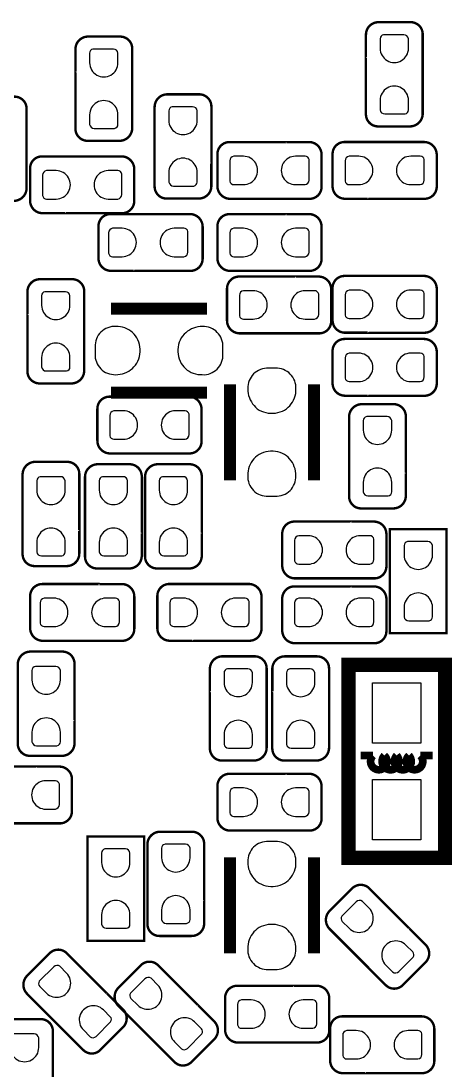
# Model space of a CAD drawing. Extents: x 52.2 to 109.2, y 0 to 35.
# Drawn here: x 81.82 to 86.38, y 12.43 to 23.53 of the extents above; entities that cross this region are included whole.
import ezdxf

# ---------------------------------------------------------------- set-up
doc = ezdxf.new("R2010")
doc.units = 0
doc.header["$MEASUREMENT"] = 0
doc.layers.get('0').update_dxf_attribs({"linetype": 'CONTINUOUS'})
doc.layers.add('BG_NCROUTE_PATH', color=231, linetype='CONTINUOUS')
doc.layers.add('PIN_BOTTOM', color=11, linetype='CONTINUOUS')

# ---------------------------------------------------------------- blocks, each defined once
blk = doc.blocks.new('AAA')
at = {"layer": 'BG_NCROUTE_PATH'}
for points, const_width in [([(-30.875732, 20.747482), (-30.875732, 20.98675, 0.414214), (-31.008066, 21.119084), (-31.349188, 21.119084, 0.414214), (-31.475934, 20.992338), (-31.475934, 20.15236, 0.414214), (-31.340552, 20.016978), (-31.004002, 20.016978, 0.414214), (-30.875478, 20.145502), (-30.875478, 20.747228), (-30.875732, 20.747482)], 0.0254), ([(-27.802332, 20.595082), (-27.802332, 20.83435, 0.414214), (-27.934666, 20.966684), (-28.275788, 20.966684, 0.414214), (-28.402534, 20.839938), (-28.402534, 19.99996, 0.414214), (-28.267152, 19.864578), (-27.930602, 19.864578, 0.414214), (-27.802078, 19.993102), (-27.802078, 20.594828), (-27.802332, 20.595082)], 0.0254), ([(-29.239972, 19.625818), (-29.239972, 19.38655, 0.414214), (-29.107638, 19.254216), (-28.766516, 19.254216, 0.414214), (-28.63977, 19.380962), (-28.63977, 20.22094, 0.414214), (-28.775152, 20.356322), (-29.111702, 20.356322, 0.414214), (-29.240226, 20.227798), (-29.240226, 19.626072), (-29.239972, 19.625818)], 0.0254), ([(-26.684732, 19.960082), (-26.684732, 20.19935, 0.414214), (-26.817066, 20.331684), (-27.158188, 20.331684, 0.414214), (-27.284934, 20.204938), (-27.284934, 19.36496, 0.414214), (-27.149552, 19.229578), (-26.813002, 19.229578, 0.414214), (-26.684478, 19.358102), (-26.684478, 19.959828), (-26.684732, 19.960082)], 0.0254), ([(-30.89402, 19.25193), (-30.654752, 19.25193, 0.414214), (-30.522418, 19.384264), (-30.522418, 19.725386, 0.414214), (-30.649164, 19.852132), (-31.489142, 19.852132, 0.414214), (-31.624524, 19.71675), (-31.624524, 19.3802, 0.414214), (-31.496, 19.251676), (-30.894274, 19.251676), (-30.89402, 19.25193)], 0.0254), ([(-30.034484, 19.85137), (-30.273752, 19.85137, 0.414214), (-30.406086, 19.719036), (-30.406086, 19.377914, 0.414214), (-30.27934, 19.251168), (-29.439362, 19.251168, 0.414214), (-29.30398, 19.38655), (-29.30398, 19.7231, 0.414214), (-29.432504, 19.851624), (-30.03423, 19.851624), (-30.034484, 19.85137)], 0.0254), ([(-27.69362, 19.09953), (-27.454352, 19.09953, 0.414214), (-27.322018, 19.231864), (-27.322018, 19.572986, 0.414214), (-27.448764, 19.699732), (-28.288742, 19.699732, 0.414214), (-28.424124, 19.56435), (-28.424124, 19.2278, 0.414214), (-28.2956, 19.099276), (-27.693874, 19.099276), (-27.69362, 19.09953)], 0.0254), ([(-30.034484, 19.08937), (-30.273752, 19.08937, 0.414214), (-30.406086, 18.957036), (-30.406086, 18.615914, 0.414214), (-30.27934, 18.489168), (-29.439362, 18.489168, 0.414214), (-29.30398, 18.62455), (-29.30398, 18.9611, 0.414214), (-29.432504, 19.089624), (-30.03423, 19.089624), (-30.034484, 19.08937)], 0.0254), ([(-28.41752, 18.48993), (-28.178252, 18.48993, 0.414214), (-28.045918, 18.622264), (-28.045918, 18.963386, 0.414214), (-28.172664, 19.090132), (-29.012642, 19.090132, 0.414214), (-29.148024, 18.95475), (-29.148024, 18.6182, 0.414214), (-29.0195, 18.489676), (-28.417774, 18.489676), (-28.41752, 18.48993)], 0.0254), ([(-30.89402, 17.835626), (-30.654752, 17.835626, 0.414214), (-30.522418, 17.96796), (-30.522418, 18.309082, 0.414214), (-30.649164, 18.435828), (-31.489142, 18.435828, 0.414214), (-31.624524, 18.300446), (-31.624524, 17.963896, 0.414214), (-31.496, 17.835372), (-30.894274, 17.835372), (-30.89402, 17.835626)], 0.0254), ([(-30.136084, 18.42897), (-30.375352, 18.42897, 0.414214), (-30.507686, 18.296636), (-30.507686, 17.955514, 0.414214), (-30.38094, 17.828768), (-29.540962, 17.828768, 0.414214), (-29.40558, 17.96415), (-29.40558, 18.3007, 0.414214), (-29.534104, 18.429224), (-30.13583, 18.429224), (-30.136084, 18.42897)], 0.0254), ([(-27.294332, 18.029682), (-27.294332, 18.26895, 0.414214), (-27.426666, 18.401284), (-27.767788, 18.401284, 0.414214), (-27.894534, 18.274538), (-27.894534, 17.43456, 0.414214), (-27.759152, 17.299178), (-27.422602, 17.299178, 0.414214), (-27.294078, 17.427702), (-27.294078, 18.029428), (-27.294332, 18.029682)], 0.0254), ([(-30.89402, 17.16913), (-30.654752, 17.16913, 0.414214), (-30.522418, 17.301464), (-30.522418, 17.642586, 0.414214), (-30.649164, 17.769332), (-31.489142, 17.769332, 0.414214), (-31.624524, 17.63395), (-31.624524, 17.2974, 0.414214), (-31.496, 17.168876), (-30.894274, 17.168876), (-30.89402, 17.16913)], 0.0254), ([(-31.297372, 16.349218), (-31.297372, 16.10995, 0.414214), (-31.165038, 15.977616), (-30.823916, 15.977616, 0.414214), (-30.69717, 16.104362), (-30.69717, 16.94434, 0.414214), (-30.832552, 17.079722), (-31.169102, 17.079722, 0.414214), (-31.297626, 16.951198), (-31.297626, 16.349472), (-31.297372, 16.349218)], 0.0254), ([(-28.764484, 17.15897), (-29.003752, 17.15897, 0.414214), (-29.136086, 17.026636), (-29.136086, 16.685514, 0.414214), (-29.00934, 16.558768), (-28.169362, 16.558768, 0.414214), (-28.03398, 16.69415), (-28.03398, 17.0307, 0.414214), (-28.162504, 17.159224), (-28.76423, 17.159224), (-28.764484, 17.15897)], 0.0254), ([(-29.138372, 15.714218), (-29.138372, 15.47495, 0.414214), (-29.006038, 15.342616), (-28.664916, 15.342616, 0.414214), (-28.53817, 15.469362), (-28.53817, 16.30934, 0.414214), (-28.673552, 16.444722), (-29.010102, 16.444722, 0.414214), (-29.138626, 16.316198), (-29.138626, 15.714472), (-29.138372, 15.714218)], 0.0254), ([(-28.503372, 15.714218), (-28.503372, 15.47495, 0.414214), (-28.371038, 15.342616), (-28.029916, 15.342616, 0.414214), (-27.90317, 15.469362), (-27.90317, 16.30934, 0.414214), (-28.038552, 16.444722), (-28.375102, 16.444722, 0.414214), (-28.503626, 16.316198), (-28.503626, 15.714472), (-28.503372, 15.714218)], 0.0254), ([(-27.842972, 15.739618), (-27.842972, 15.50035, 0.414214), (-27.710638, 15.368016), (-27.369516, 15.368016, 0.414214), (-27.24277, 15.494762), (-27.24277, 16.33474, 0.414214), (-27.378152, 16.470122), (-27.714702, 16.470122, 0.414214), (-27.843226, 16.341598), (-27.843226, 15.739872), (-27.842972, 15.739618)], 0.0254), ([(-30.720284, 15.83817), (-30.959552, 15.83817, 0.414214), (-31.091886, 15.705836), (-31.091886, 15.364714, 0.414214), (-30.96514, 15.237968), (-30.125162, 15.237968, 0.414214), (-29.98978, 15.37335), (-29.98978, 15.7099, 0.414214), (-30.118304, 15.838424), (-30.72003, 15.838424), (-30.720284, 15.83817)], 0.0254), ([(-30.720284, 15.15237), (-30.959552, 15.15237, 0.414214), (-31.091886, 15.020036), (-31.091886, 14.678914, 0.414214), (-30.96514, 14.552168), (-30.125162, 14.552168, 0.414214), (-29.98978, 14.68755), (-29.98978, 15.0241, 0.414214), (-30.118304, 15.152624), (-30.72003, 15.152624), (-30.720284, 15.15237)], 0.0254), ([(-29.040074, 14.57833), (-28.800806, 14.57833, 0.414214), (-28.668472, 14.710664), (-28.668472, 15.051786, 0.414214), (-28.795218, 15.178532), (-29.635196, 15.178532, 0.414214), (-29.770578, 15.04315), (-29.770578, 14.7066, 0.414214), (-29.642054, 14.578076), (-29.040328, 14.578076), (-29.040074, 14.57833)], 0.0254), ([(-28.053284, 15.17777), (-28.292552, 15.17777, 0.414214), (-28.424886, 15.045436), (-28.424886, 14.704314, 0.414214), (-28.29814, 14.577568), (-27.458162, 14.577568, 0.414214), (-27.32278, 14.71295), (-27.32278, 15.0495, 0.414214), (-27.451304, 15.178024), (-28.05303, 15.178024), (-28.053284, 15.17777)], 0.0254), ([(-29.884878, 14.041628), (-29.884878, 14.280896, 0.414214), (-30.017212, 14.41323), (-30.358588, 14.41323, 0.413268), (-30.48508, 14.286738), (-30.48508, 13.446506, 0.413662), (-30.349952, 13.311124), (-30.013402, 13.311124, 0.415144), (-29.884624, 13.439902), (-29.884624, 14.041374), (-29.884878, 14.041628)], 0.0254), ([(-29.224732, 14.041882), (-29.224732, 14.28115, 0.414214), (-29.357066, 14.413484), (-29.698188, 14.413484, 0.414214), (-29.824934, 14.286738), (-29.824934, 13.44676, 0.414214), (-29.689552, 13.311378), (-29.353002, 13.311378, 0.414214), (-29.224478, 13.439902), (-29.224478, 14.041628), (-29.224732, 14.041882)], 0.0254), ([(-27.792172, 13.733018), (-27.792172, 13.49375, 0.414214), (-27.659838, 13.361416), (-27.318716, 13.361416, 0.414214), (-27.19197, 13.488162), (-27.19197, 14.32814, 0.414214), (-27.327352, 14.463522), (-27.663902, 14.463522, 0.414214), (-27.792426, 14.334998), (-27.792426, 13.733272), (-27.792172, 13.733018)], 0.0254), ([(-31.581852, 13.36421), (-31.449772, 13.36421, 2.510943), (-31.330392, 13.36421, 2.325548), (-31.200852, 13.36421)], 0.08128), ([(-30.819852, 13.36421), (-30.951932, 13.36421, -2.510943), (-31.071312, 13.36421, -2.325548), (-31.200852, 13.36421)], 0.08128), ([(-27.392884, 13.24737), (-27.632152, 13.24737, 0.414214), (-27.764486, 13.115036), (-27.764486, 12.773914, 0.414214), (-27.63774, 12.647168), (-26.797762, 12.647168, 0.414214), (-26.66238, 12.78255), (-26.66238, 13.1191, 0.414214), (-26.790904, 13.247624), (-27.39263, 13.247624), (-27.392884, 13.24737)], 0.0254), ([(-30.034484, 13.17117), (-30.273752, 13.17117, 0.414214), (-30.406086, 13.038836), (-30.406086, 12.697714, 0.414214), (-30.27934, 12.570968), (-29.439362, 12.570968, 0.414214), (-29.30398, 12.70635), (-29.30398, 13.0429, 0.414214), (-29.432504, 13.171424), (-30.03423, 13.171424), (-30.034484, 13.17117)], 0.0254), ([(-29.163772, 11.828018), (-29.163772, 11.58875, 0.414214), (-29.031438, 11.456416), (-28.690316, 11.456416, 0.414214), (-28.56357, 11.583162), (-28.56357, 12.42314, 0.414214), (-28.698952, 12.558522), (-29.035502, 12.558522, 0.414214), (-29.164026, 12.429998), (-29.164026, 11.828272), (-29.163772, 11.828018)], 0.0254), ([(-31.336742, 11.533886), (-31.505906, 11.364722, 0.414377), (-31.505906, 11.177524), (-31.264606, 10.936224, 0.413713), (-31.085536, 10.936224), (-30.49143, 11.53033, 0.413621), (-30.49143, 11.721592), (-30.729428, 11.95959, 0.414602), (-30.911292, 11.95959), (-31.336742, 11.53414), (-31.336742, 11.533886)], 0.0254), ([(-28.136342, 10.848086), (-28.305506, 10.678922, 0.414377), (-28.305506, 10.491724), (-28.064206, 10.250424, 0.413713), (-27.885136, 10.250424), (-27.29103, 10.84453, 0.413621), (-27.29103, 11.035792), (-27.529028, 11.27379, 0.414602), (-27.710892, 11.27379), (-28.136342, 10.84834), (-28.136342, 10.848086)], 0.0254), ([(-29.101542, 10.721086), (-29.270706, 10.551922, 0.414377), (-29.270706, 10.364724), (-29.029406, 10.123424, 0.413713), (-28.850336, 10.123424), (-28.25623, 10.71753, 0.413621), (-28.25623, 10.908792), (-28.494228, 11.14679, 0.414602), (-28.676092, 11.14679), (-29.101542, 10.72134), (-29.101542, 10.721086)], 0.0254), ([(-30.115764, 10.929874), (-30.355032, 10.929874, 0.414214), (-30.487366, 10.79754), (-30.487366, 10.456418, 0.414214), (-30.36062, 10.329672), (-29.520642, 10.329672, 0.414214), (-29.38526, 10.465054), (-29.38526, 10.801604, 0.414214), (-29.513784, 10.930128), (-30.11551, 10.930128), (-30.115764, 10.929874)], 0.0254), ([(-30.86862, 10.00633), (-30.629352, 10.00633, 0.414214), (-30.497018, 10.138664), (-30.497018, 10.479786, 0.414214), (-30.623764, 10.606532), (-31.463742, 10.606532, 0.414214), (-31.599124, 10.47115), (-31.599124, 10.1346, 0.414214), (-31.4706, 10.006076), (-30.868874, 10.006076), (-30.86862, 10.00633)], 0.0254), ([(-27.563572, 9.846818), (-27.563572, 9.60755, 0.414214), (-27.431238, 9.475216), (-27.090116, 9.475216, 0.414214), (-26.96337, 9.601962), (-26.96337, 10.44194, 0.414214), (-27.098752, 10.577322), (-27.435302, 10.577322, 0.414214), (-27.563826, 10.448798), (-27.563826, 9.847072), (-27.563572, 9.846818)], 0.0254)]:
    blk.add_lwpolyline(points, format="xyb", dxfattribs=dict(at, const_width=const_width))
for points, const_width in [([(-28.178252, 18.09115), (-29.194252, 18.09115)], 0.127), ([(-30.324552, 17.29105), (-30.324552, 16.27505)], 0.127), ([(-29.435552, 16.27505), (-29.435552, 17.29105)], 0.127), ([(-29.194252, 17.20215), (-28.178252, 17.20215)], 0.127), ([(-31.729172, 15.11554), (-31.729172, 14.657324), (-31.128716, 14.657324), (-31.128716, 15.75943), (-31.729172, 15.75943), (-31.729172, 15.11554)], 0.0254), ([(-31.711392, 14.32433), (-31.711392, 12.28217), (-30.690312, 12.28217), (-30.690312, 14.32433), (-31.711392, 14.32433)], 0.14986), ([(-28.528772, 11.86434), (-28.528772, 11.406124), (-27.928316, 11.406124), (-27.928316, 12.50823), (-28.528772, 12.50823), (-28.528772, 11.86434)], 0.0254), ([(-30.324552, 12.28725), (-30.324552, 11.27125)], 0.127), ([(-29.435552, 11.27125), (-29.435552, 12.28725)], 0.127)]:
    blk.add_lwpolyline(points, dxfattribs=dict(at, const_width=const_width))
at = {"layer": 'PIN_BOTTOM'}
for points in [[(-31.325566, 20.842732), (-31.325566, 20.944332, -0.375524), (-31.277052, 20.98675), (-31.061152, 20.98675, -0.36542), (-31.025338, 20.944332), (-31.025338, 20.842732, -1.000028)], [(-28.252166, 20.690332), (-28.252166, 20.791932, -0.375524), (-28.203652, 20.83435), (-27.987752, 20.83435, -0.36542), (-27.951938, 20.791932), (-27.951938, 20.690332, -1.000028)], [(-31.025338, 20.292568), (-31.025338, 20.190968, -0.375524), (-31.073852, 20.14855), (-31.289752, 20.14855, -0.36542), (-31.325566, 20.190968), (-31.325566, 20.292568, -1.000028)], [(-29.090366, 20.080732), (-29.090366, 20.182332, -0.375524), (-29.041852, 20.22475), (-28.825952, 20.22475, -0.36542), (-28.790138, 20.182332), (-28.790138, 20.080732, -1.000028)], [(-27.951938, 20.140168), (-27.951938, 20.038568, -0.375524), (-28.000452, 19.99615), (-28.216352, 19.99615, -0.36542), (-28.252166, 20.038568), (-28.252166, 20.140168, -1.000028)], [(-31.348934, 19.401536), (-31.450534, 19.401536, -0.375524), (-31.492952, 19.45005), (-31.492952, 19.66595, -0.36542), (-31.450534, 19.701764), (-31.348934, 19.701764, -1.000028)], [(-30.79877, 19.701764), (-30.69717, 19.701764, -0.375524), (-30.654752, 19.65325), (-30.654752, 19.43735, -0.36542), (-30.69717, 19.401536), (-30.79877, 19.401536, -1.000028)], [(-30.129734, 19.401536), (-30.231334, 19.401536, -0.375524), (-30.273752, 19.45005), (-30.273752, 19.66595, -0.36542), (-30.231334, 19.701764), (-30.129734, 19.701764, -1.000028)], [(-29.57957, 19.701764), (-29.47797, 19.701764, -0.375524), (-29.435552, 19.65325), (-29.435552, 19.43735, -0.36542), (-29.47797, 19.401536), (-29.57957, 19.401536, -1.000028)], [(-28.790138, 19.530568), (-28.790138, 19.428968, -0.375524), (-28.838652, 19.38655), (-29.054552, 19.38655, -0.36542), (-29.090366, 19.428968), (-29.090366, 19.530568, -1.000028)], [(-28.148534, 19.249136), (-28.250134, 19.249136, -0.375524), (-28.292552, 19.29765), (-28.292552, 19.51355, -0.36542), (-28.250134, 19.549364), (-28.148534, 19.549364, -1.000028)], [(-27.59837, 19.549364), (-27.49677, 19.549364, -0.375524), (-27.454352, 19.50085), (-27.454352, 19.28495, -0.36542), (-27.49677, 19.249136), (-27.59837, 19.249136, -1.000028)], [(-30.129734, 18.639536), (-30.231334, 18.639536, -0.375524), (-30.273752, 18.68805), (-30.273752, 18.90395, -0.36542), (-30.231334, 18.939764), (-30.129734, 18.939764, -1.000028)], [(-29.57957, 18.939764), (-29.47797, 18.939764, -0.375524), (-29.435552, 18.89125), (-29.435552, 18.67535, -0.36542), (-29.47797, 18.639536), (-29.57957, 18.639536, -1.000028)], [(-28.847034, 18.639536), (-28.948634, 18.639536, -0.375524), (-28.991052, 18.68805), (-28.991052, 18.90395, -0.36542), (-28.948634, 18.939764), (-28.847034, 18.939764, -1.000028)], [(-28.29687, 18.939764), (-28.19527, 18.939764, -0.375524), (-28.152852, 18.89125), (-28.152852, 18.67535, -0.36542), (-28.19527, 18.639536), (-28.29687, 18.639536, -1.000028)], [(-31.348934, 17.985232), (-31.450534, 17.985232, -0.375524), (-31.492952, 18.033746), (-31.492952, 18.249646, -0.36542), (-31.450534, 18.28546), (-31.348934, 18.28546, -1.000028)], [(-30.79877, 18.28546), (-30.69717, 18.28546, -0.375524), (-30.654752, 18.236946), (-30.654752, 18.021046, -0.36542), (-30.69717, 17.985232), (-30.79877, 17.985232, -1.000028)], [(-30.231334, 17.979136), (-30.332934, 17.979136, -0.375524), (-30.375352, 18.02765), (-30.375352, 18.24355, -0.36542), (-30.332934, 18.279364), (-30.231334, 18.279364, -1.000028)], [(-29.68117, 18.279364), (-29.57957, 18.279364, -0.375524), (-29.537152, 18.23085), (-29.537152, 18.01495, -0.36542), (-29.57957, 17.979136), (-29.68117, 17.979136, -1.000028)], [(-27.744166, 18.124932), (-27.744166, 18.226532, -0.375524), (-27.695652, 18.26895), (-27.479752, 18.26895, -0.36542), (-27.443938, 18.226532), (-27.443938, 18.124932, -1.000028)], [(-27.443938, 17.574768), (-27.443938, 17.473168, -0.375524), (-27.492452, 17.43075), (-27.708352, 17.43075, -0.36542), (-27.744166, 17.473168), (-27.744166, 17.574768, -1.000028)], [(-31.348934, 17.318736), (-31.450534, 17.318736, -0.375524), (-31.492952, 17.36725), (-31.492952, 17.58315, -0.36542), (-31.450534, 17.618964), (-31.348934, 17.618964, -1.000028)], [(-30.79877, 17.618964), (-30.69717, 17.618964, -0.375524), (-30.654752, 17.57045), (-30.654752, 17.35455, -0.36542), (-30.69717, 17.318736), (-30.79877, 17.318736, -1.000028)], [(-28.859734, 16.709136), (-28.961334, 16.709136, -0.375524), (-29.003752, 16.75765), (-29.003752, 16.97355, -0.36542), (-28.961334, 17.009364), (-28.859734, 17.009364, -1.000028)], [(-28.30957, 17.009364), (-28.20797, 17.009364, -0.375524), (-28.165552, 16.96085), (-28.165552, 16.74495, -0.36542), (-28.20797, 16.709136), (-28.30957, 16.709136, -1.000028)], [(-31.147766, 16.804132), (-31.147766, 16.905732, -0.375524), (-31.099252, 16.94815), (-30.883352, 16.94815, -0.36542), (-30.847538, 16.905732), (-30.847538, 16.804132, -1.000028)], [(-30.847538, 16.253968), (-30.847538, 16.152368, -0.375524), (-30.896052, 16.10995), (-31.111952, 16.10995, -0.36542), (-31.147766, 16.152368), (-31.147766, 16.253968, -1.000028)], [(-28.988766, 16.169132), (-28.988766, 16.270732, -0.375524), (-28.940252, 16.31315), (-28.724352, 16.31315, -0.36542), (-28.688538, 16.270732), (-28.688538, 16.169132, -1.000028)], [(-28.353766, 16.169132), (-28.353766, 16.270732, -0.375524), (-28.305252, 16.31315), (-28.089352, 16.31315, -0.36542), (-28.053538, 16.270732), (-28.053538, 16.169132, -1.000028)], [(-27.693366, 16.169132), (-27.693366, 16.270732, -0.375524), (-27.644852, 16.31315), (-27.428952, 16.31315, -0.36542), (-27.393138, 16.270732), (-27.393138, 16.169132, -1.000028)], [(-28.688538, 15.618968), (-28.688538, 15.517368, -0.375524), (-28.737052, 15.47495), (-28.952952, 15.47495, -0.36542), (-28.988766, 15.517368), (-28.988766, 15.618968, -1.000028)], [(-28.053538, 15.618968), (-28.053538, 15.517368, -0.375524), (-28.102052, 15.47495), (-28.317952, 15.47495, -0.36542), (-28.353766, 15.517368), (-28.353766, 15.618968, -1.000028)], [(-27.393138, 15.618968), (-27.393138, 15.517368, -0.375524), (-27.441652, 15.47495), (-27.657552, 15.47495, -0.36542), (-27.693366, 15.517368), (-27.693366, 15.618968, -1.000028)], [(-30.815534, 15.388336), (-30.917134, 15.388336, -0.375524), (-30.959552, 15.43685), (-30.959552, 15.65275, -0.36542), (-30.917134, 15.688564), (-30.815534, 15.688564, -1.000028)], [(-30.26537, 15.688564), (-30.16377, 15.688564, -0.375524), (-30.121352, 15.64005), (-30.121352, 15.42415, -0.36542), (-30.16377, 15.388336), (-30.26537, 15.388336, -1.000028)], [(-31.579566, 15.483332), (-31.579566, 15.584932, -0.375524), (-31.531052, 15.62735), (-31.315152, 15.62735, -0.36542), (-31.279338, 15.584932), (-31.279338, 15.483332, -1.000028)], [(-31.279338, 14.933168), (-31.279338, 14.831568, -0.375524), (-31.327852, 14.78915), (-31.543752, 14.78915, -0.36542), (-31.579566, 14.831568), (-31.579566, 14.933168, -1.000028)], [(-30.815534, 14.727936), (-30.917134, 14.727936, -0.375524), (-30.959552, 14.77645), (-30.959552, 14.99235, -0.36542), (-30.917134, 15.028164), (-30.815534, 15.028164, -1.000028)], [(-30.26537, 15.028164), (-30.16377, 15.028164, -0.375524), (-30.121352, 14.97965), (-30.121352, 14.76375, -0.36542), (-30.16377, 14.727936), (-30.26537, 14.727936, -1.000028)], [(-29.494988, 14.727936), (-29.596588, 14.727936, -0.375524), (-29.639006, 14.77645), (-29.639006, 14.99235, -0.36542), (-29.596588, 15.028164), (-29.494988, 15.028164, -1.000028)], [(-28.944824, 15.028164), (-28.843224, 15.028164, -0.375524), (-28.800806, 14.97965), (-28.800806, 14.76375, -0.36542), (-28.843224, 14.727936), (-28.944824, 14.727936, -1.000028)], [(-28.123134, 14.727936), (-28.224734, 14.727936, -0.375524), (-28.267152, 14.77645), (-28.267152, 14.99235, -0.36542), (-28.224734, 15.028164), (-28.123134, 15.028164, -1.000028)], [(-27.57297, 15.028164), (-27.47137, 15.028164, -0.375524), (-27.428952, 14.97965), (-27.428952, 14.76375, -0.36542), (-27.47137, 14.727936), (-27.57297, 14.727936, -1.000028)], [(-30.334712, 14.136878), (-30.334712, 14.238478, -0.375524), (-30.286198, 14.280896), (-30.070298, 14.280896, -0.36542), (-30.034484, 14.238478), (-30.034484, 14.136878, -1.000028)], [(-29.674566, 14.137132), (-29.674566, 14.238732, -0.375524), (-29.626052, 14.28115), (-29.410152, 14.28115, -0.36542), (-29.374338, 14.238732), (-29.374338, 14.137132, -1.000028)], [(-27.642566, 14.162532), (-27.642566, 14.264132, -0.375524), (-27.594052, 14.30655), (-27.378152, 14.30655, -0.36542), (-27.342338, 14.264132), (-27.342338, 14.162532, -1.000028)], [(-27.342338, 13.612368), (-27.342338, 13.510768, -0.375524), (-27.390852, 13.46835), (-27.606752, 13.46835, -0.36542), (-27.642566, 13.510768), (-27.642566, 13.612368, -1.000028)], [(-30.034484, 13.586714), (-30.034484, 13.485114, -0.375524), (-30.082998, 13.442696), (-30.298898, 13.442696, -0.36542), (-30.334712, 13.485114), (-30.334712, 13.586714, -1.000028)], [(-29.374338, 13.586968), (-29.374338, 13.485368, -0.375524), (-29.422852, 13.44295), (-29.638752, 13.44295, -0.36542), (-29.674566, 13.485368), (-29.674566, 13.586968, -1.000028)], [(-27.488134, 12.797536), (-27.589734, 12.797536, -0.375524), (-27.632152, 12.84605), (-27.632152, 13.06195, -0.36542), (-27.589734, 13.097764), (-27.488134, 13.097764, -1.000028)], [(-30.129734, 12.721336), (-30.231334, 12.721336, -0.375524), (-30.273752, 12.76985), (-30.273752, 12.98575, -0.36542), (-30.231334, 13.021564), (-30.129734, 13.021564, -1.000028)], [(-29.57957, 13.021564), (-29.47797, 13.021564, -0.375524), (-29.435552, 12.97305), (-29.435552, 12.75715, -0.36542), (-29.47797, 12.721336), (-29.57957, 12.721336, -1.000028)], [(-29.014166, 12.282932), (-29.014166, 12.384532, -0.375524), (-28.965652, 12.42695), (-28.749752, 12.42695, -0.36542), (-28.713938, 12.384532), (-28.713938, 12.282932, -1.000028)], [(-28.379166, 12.232132), (-28.379166, 12.333732, -0.375524), (-28.330652, 12.37615), (-28.114752, 12.37615, -0.36542), (-28.078938, 12.333732), (-28.078938, 12.232132, -1.000028)], [(-28.713938, 11.732768), (-28.713938, 11.631168, -0.375524), (-28.762452, 11.58875), (-28.978352, 11.58875, -0.36542), (-29.014166, 11.631168), (-29.014166, 11.732768, -1.000028)], [(-30.909006, 11.749786), (-30.837378, 11.821668, -0.377036), (-30.772862, 11.81735), (-30.620208, 11.664696, -0.365683), (-30.625034, 11.609324), (-30.696916, 11.537696, -1.000063)], [(-28.078938, 11.681968), (-28.078938, 11.580368, -0.375524), (-28.127452, 11.53795), (-28.343352, 11.53795, -0.36542), (-28.379166, 11.580368), (-28.379166, 11.681968, -1.000028)], [(-31.086298, 11.148314), (-31.157926, 11.076432, -0.377036), (-31.222442, 11.08075), (-31.375096, 11.233404, -0.365683), (-31.37027, 11.288776), (-31.298388, 11.360404, -1.000063)], [(-27.708606, 11.063986), (-27.636978, 11.135868, -0.377036), (-27.572462, 11.13155), (-27.419808, 10.978896, -0.365683), (-27.424634, 10.923524), (-27.496516, 10.851896, -1.000063)], [(-28.673806, 10.936986), (-28.602178, 11.008868, -0.377036), (-28.537662, 11.00455), (-28.385008, 10.851896, -0.365683), (-28.389834, 10.796524), (-28.461716, 10.724896, -1.000063)], [(-30.211014, 10.48004), (-30.312614, 10.48004, -0.375524), (-30.355032, 10.528554), (-30.355032, 10.744454, -0.36542), (-30.312614, 10.780268), (-30.211014, 10.780268, -1.000028)], [(-29.66085, 10.780268), (-29.55925, 10.780268, -0.375524), (-29.516832, 10.731754), (-29.516832, 10.515854, -0.36542), (-29.55925, 10.48004), (-29.66085, 10.48004, -1.000028)], [(-27.885898, 10.462514), (-27.957526, 10.390632, -0.377036), (-28.022042, 10.39495), (-28.174696, 10.547604, -0.365683), (-28.16987, 10.602976), (-28.097988, 10.674604, -1.000063)], [(-28.851098, 10.335514), (-28.922726, 10.263632, -0.377036), (-28.987242, 10.26795), (-29.139896, 10.420604, -0.365683), (-29.13507, 10.475976), (-29.063188, 10.547604, -1.000063)], [(-31.323534, 10.155936), (-31.425134, 10.155936, -0.375524), (-31.467552, 10.20445), (-31.467552, 10.42035, -0.36542), (-31.425134, 10.456164), (-31.323534, 10.456164, -1.000028)], [(-30.77337, 10.456164), (-30.67177, 10.456164, -0.375524), (-30.629352, 10.40765), (-30.629352, 10.19175, -0.36542), (-30.67177, 10.155936), (-30.77337, 10.155936, -1.000028)], [(-27.413966, 10.276332), (-27.413966, 10.377932, -0.375524), (-27.365452, 10.42035), (-27.149552, 10.42035, -0.36542), (-27.113738, 10.377932), (-27.113738, 10.276332, -1.000028)]]:
    blk.add_lwpolyline(points, format="xyb", close=True, dxfattribs=at)
for points in [[(-29.168852, 17.900396), (-29.144722, 17.901666), (-29.120846, 17.900396), (-29.09697, 17.897348), (-29.073348, 17.892014), (-29.050488, 17.884394), (-29.02839, 17.874996), (-29.007308, 17.863566), (-28.987242, 17.850358), (-28.968446, 17.835118), (-28.95092, 17.818608), (-28.935172, 17.80032), (-28.921202, 17.780762), (-28.909772, 17.757902), (-28.900628, 17.734026), (-28.89377, 17.709388), (-28.888944, 17.684242), (-28.886658, 17.658842), (-28.886658, 17.633442), (-28.888944, 17.608042), (-28.89377, 17.582896), (-28.900628, 17.558258), (-28.909772, 17.534382), (-28.921202, 17.511522), (-28.934664, 17.49171), (-28.949904, 17.473168), (-28.966922, 17.45615), (-28.985718, 17.44091), (-29.00553, 17.427448), (-29.026866, 17.416018), (-29.048964, 17.40662), (-29.071824, 17.399508), (-29.095446, 17.394682), (-29.119322, 17.392142), (-29.143452, 17.391888), (-29.165296, 17.391634), (-29.186886, 17.39392), (-29.208222, 17.398238), (-29.228796, 17.404842), (-29.248862, 17.413732), (-29.267658, 17.4244), (-29.285184, 17.4371), (-29.30144, 17.451578), (-29.316172, 17.467834), (-29.328872, 17.48536), (-29.339794, 17.504156), (-29.348684, 17.523968), (-29.355542, 17.544796), (-29.35986, 17.566132), (-29.362146, 17.587722), (-29.362146, 17.704308), (-29.360114, 17.725644), (-29.355542, 17.746726), (-29.348938, 17.7673), (-29.340302, 17.786858), (-29.329634, 17.805654), (-29.317188, 17.82318), (-29.302964, 17.839182), (-29.286962, 17.85366), (-29.26969, 17.86636), (-29.251148, 17.877282), (-29.23159, 17.886426), (-29.21127, 17.893284), (-29.190188, 17.897856)], [(-28.203652, 17.392904), (-28.227782, 17.391634), (-28.251658, 17.392904), (-28.275534, 17.395952), (-28.299156, 17.401286), (-28.322016, 17.408906), (-28.344114, 17.418304), (-28.365196, 17.429734), (-28.385262, 17.442942), (-28.404058, 17.458182), (-28.421584, 17.474692), (-28.437332, 17.49298), (-28.451302, 17.512538), (-28.462732, 17.535398), (-28.471876, 17.559274), (-28.478734, 17.583912), (-28.48356, 17.609058), (-28.485846, 17.634458), (-28.485846, 17.659858), (-28.48356, 17.685258), (-28.478734, 17.710404), (-28.471876, 17.735042), (-28.462732, 17.758918), (-28.451302, 17.781778), (-28.43784, 17.80159), (-28.4226, 17.820132), (-28.405582, 17.83715), (-28.386786, 17.85239), (-28.366974, 17.865852), (-28.345638, 17.877282), (-28.32354, 17.88668), (-28.30068, 17.893792), (-28.277058, 17.898618), (-28.253182, 17.901158), (-28.229052, 17.901412), (-28.207208, 17.901666), (-28.185618, 17.89938), (-28.164282, 17.895062), (-28.143708, 17.888458), (-28.123642, 17.879568), (-28.104846, 17.8689), (-28.08732, 17.8562), (-28.071064, 17.841722), (-28.056332, 17.825466), (-28.043632, 17.80794), (-28.03271, 17.789144), (-28.02382, 17.769332), (-28.016962, 17.748504), (-28.012644, 17.727168), (-28.010358, 17.705578), (-28.010358, 17.588992), (-28.01239, 17.567656), (-28.016962, 17.546574), (-28.023566, 17.526), (-28.032202, 17.506442), (-28.04287, 17.487646), (-28.055316, 17.47012), (-28.06954, 17.454118), (-28.085542, 17.43964), (-28.102814, 17.42694), (-28.121356, 17.416018), (-28.140914, 17.406874), (-28.161234, 17.400016), (-28.182316, 17.395444)], [(-29.626306, 17.26565), (-29.625036, 17.24152), (-29.626306, 17.217644), (-29.629354, 17.193768), (-29.634688, 17.170146), (-29.642308, 17.147286), (-29.651706, 17.125188), (-29.663136, 17.104106), (-29.676344, 17.08404), (-29.691584, 17.065244), (-29.708094, 17.047718), (-29.726382, 17.03197), (-29.74594, 17.018), (-29.7688, 17.00657), (-29.792676, 16.997426), (-29.817314, 16.990568), (-29.84246, 16.985742), (-29.86786, 16.983456), (-29.89326, 16.983456), (-29.91866, 16.985742), (-29.943806, 16.990568), (-29.968444, 16.997426), (-29.99232, 17.00657), (-30.01518, 17.018), (-30.034992, 17.031462), (-30.053534, 17.046702), (-30.070552, 17.06372), (-30.085792, 17.082516), (-30.099254, 17.102328), (-30.110684, 17.123664), (-30.120082, 17.145762), (-30.127194, 17.168622), (-30.13202, 17.192244), (-30.13456, 17.21612), (-30.134814, 17.24025), (-30.135068, 17.262094), (-30.132782, 17.283684), (-30.128464, 17.30502), (-30.12186, 17.325594), (-30.11297, 17.34566), (-30.102302, 17.364456), (-30.089602, 17.381982), (-30.075124, 17.398238), (-30.058868, 17.41297), (-30.041342, 17.42567), (-30.022546, 17.436592), (-30.002734, 17.445482), (-29.981906, 17.45234), (-29.96057, 17.456658), (-29.93898, 17.458944), (-29.822394, 17.458944), (-29.801058, 17.456912), (-29.779976, 17.45234), (-29.759402, 17.445736), (-29.739844, 17.4371), (-29.721048, 17.426432), (-29.703522, 17.413986), (-29.68752, 17.399762), (-29.673042, 17.38376), (-29.660342, 17.366488), (-29.64942, 17.347946), (-29.640276, 17.328388), (-29.633418, 17.308068), (-29.628846, 17.286986)], [(-30.133798, 16.30045), (-30.135068, 16.32458), (-30.133798, 16.348456), (-30.13075, 16.372332), (-30.125416, 16.395954), (-30.117796, 16.418814), (-30.108398, 16.440912), (-30.096968, 16.461994), (-30.08376, 16.48206), (-30.06852, 16.500856), (-30.05201, 16.518382), (-30.033722, 16.53413), (-30.014164, 16.5481), (-29.991304, 16.55953), (-29.967428, 16.568674), (-29.94279, 16.575532), (-29.917644, 16.580358), (-29.892244, 16.582644), (-29.866844, 16.582644), (-29.841444, 16.580358), (-29.816298, 16.575532), (-29.79166, 16.568674), (-29.767784, 16.55953), (-29.744924, 16.5481), (-29.725112, 16.534638), (-29.70657, 16.519398), (-29.689552, 16.50238), (-29.674312, 16.483584), (-29.66085, 16.463772), (-29.64942, 16.442436), (-29.640022, 16.420338), (-29.63291, 16.397478), (-29.628084, 16.373856), (-29.625544, 16.34998), (-29.62529, 16.32585), (-29.625036, 16.304006), (-29.627322, 16.282416), (-29.63164, 16.26108), (-29.638244, 16.240506), (-29.647134, 16.22044), (-29.657802, 16.201644), (-29.670502, 16.184118), (-29.68498, 16.167862), (-29.701236, 16.15313), (-29.718762, 16.14043), (-29.737558, 16.129508), (-29.75737, 16.120618), (-29.778198, 16.11376), (-29.799534, 16.109442), (-29.821124, 16.107156), (-29.93771, 16.107156), (-29.959046, 16.109188), (-29.980128, 16.11376), (-30.000702, 16.120364), (-30.02026, 16.129), (-30.039056, 16.139668), (-30.056582, 16.152114), (-30.072584, 16.166338), (-30.087062, 16.18234), (-30.099762, 16.199612), (-30.110684, 16.218154), (-30.119828, 16.237712), (-30.126686, 16.258032), (-30.131258, 16.279114)], [(-30.945582, 14.13383), (-31.456122, 14.13383), (-31.456122, 13.49375), (-30.945582, 13.49375)], [(-30.945582, 13.11275), (-31.456122, 13.11275), (-31.456122, 12.47267), (-30.945582, 12.47267)], [(-29.626306, 12.26185), (-29.625036, 12.23772), (-29.626306, 12.213844), (-29.629354, 12.189968), (-29.634688, 12.166346), (-29.642308, 12.143486), (-29.651706, 12.121388), (-29.663136, 12.100306), (-29.676344, 12.08024), (-29.691584, 12.061444), (-29.708094, 12.043918), (-29.726382, 12.02817), (-29.74594, 12.0142), (-29.7688, 12.00277), (-29.792676, 11.993626), (-29.817314, 11.986768), (-29.84246, 11.981942), (-29.86786, 11.979656), (-29.89326, 11.979656), (-29.91866, 11.981942), (-29.943806, 11.986768), (-29.968444, 11.993626), (-29.99232, 12.00277), (-30.01518, 12.0142), (-30.034992, 12.027662), (-30.053534, 12.042902), (-30.070552, 12.05992), (-30.085792, 12.078716), (-30.099254, 12.098528), (-30.110684, 12.119864), (-30.120082, 12.141962), (-30.127194, 12.164822), (-30.13202, 12.188444), (-30.13456, 12.21232), (-30.134814, 12.23645), (-30.135068, 12.258294), (-30.132782, 12.279884), (-30.128464, 12.30122), (-30.12186, 12.321794), (-30.11297, 12.34186), (-30.102302, 12.360656), (-30.089602, 12.378182), (-30.075124, 12.394438), (-30.058868, 12.40917), (-30.041342, 12.42187), (-30.022546, 12.432792), (-30.002734, 12.441682), (-29.981906, 12.44854), (-29.96057, 12.452858), (-29.93898, 12.455144), (-29.822394, 12.455144), (-29.801058, 12.453112), (-29.779976, 12.44854), (-29.759402, 12.441936), (-29.739844, 12.4333), (-29.721048, 12.422632), (-29.703522, 12.410186), (-29.68752, 12.395962), (-29.673042, 12.37996), (-29.660342, 12.362688), (-29.64942, 12.344146), (-29.640276, 12.324588), (-29.633418, 12.304268), (-29.628846, 12.283186)], [(-30.133798, 11.29665), (-30.135068, 11.32078), (-30.133798, 11.344656), (-30.13075, 11.368532), (-30.125416, 11.392154), (-30.117796, 11.415014), (-30.108398, 11.437112), (-30.096968, 11.458194), (-30.08376, 11.47826), (-30.06852, 11.497056), (-30.05201, 11.514582), (-30.033722, 11.53033), (-30.014164, 11.5443), (-29.991304, 11.55573), (-29.967428, 11.564874), (-29.94279, 11.571732), (-29.917644, 11.576558), (-29.892244, 11.578844), (-29.866844, 11.578844), (-29.841444, 11.576558), (-29.816298, 11.571732), (-29.79166, 11.564874), (-29.767784, 11.55573), (-29.744924, 11.5443), (-29.725112, 11.530838), (-29.70657, 11.515598), (-29.689552, 11.49858), (-29.674312, 11.479784), (-29.66085, 11.459972), (-29.64942, 11.438636), (-29.640022, 11.416538), (-29.63291, 11.393678), (-29.628084, 11.370056), (-29.625544, 11.34618), (-29.62529, 11.32205), (-29.625036, 11.300206), (-29.627322, 11.278616), (-29.63164, 11.25728), (-29.638244, 11.236706), (-29.647134, 11.21664), (-29.657802, 11.197844), (-29.670502, 11.180318), (-29.68498, 11.164062), (-29.701236, 11.14933), (-29.718762, 11.13663), (-29.737558, 11.125708), (-29.75737, 11.116818), (-29.778198, 11.10996), (-29.799534, 11.105642), (-29.821124, 11.103356), (-29.93771, 11.103356), (-29.959046, 11.105388), (-29.980128, 11.10996), (-30.000702, 11.116564), (-30.02026, 11.1252), (-30.039056, 11.135868), (-30.056582, 11.148314), (-30.072584, 11.162538), (-30.087062, 11.17854), (-30.099762, 11.195812), (-30.110684, 11.214354), (-30.119828, 11.233912), (-30.126686, 11.254232), (-30.131258, 11.275314)]]:
    blk.add_lwpolyline(points, close=True, dxfattribs=at)

msp = doc.modelspace()

# ---------------------------------------------------------------- block references
at = {"linetype": 'Continuous', "xscale": -1}
msp.add_blockref('AAA', (54.594252, 2.39395), dxfattribs=at)

doc.saveas('drawing.dxf')
